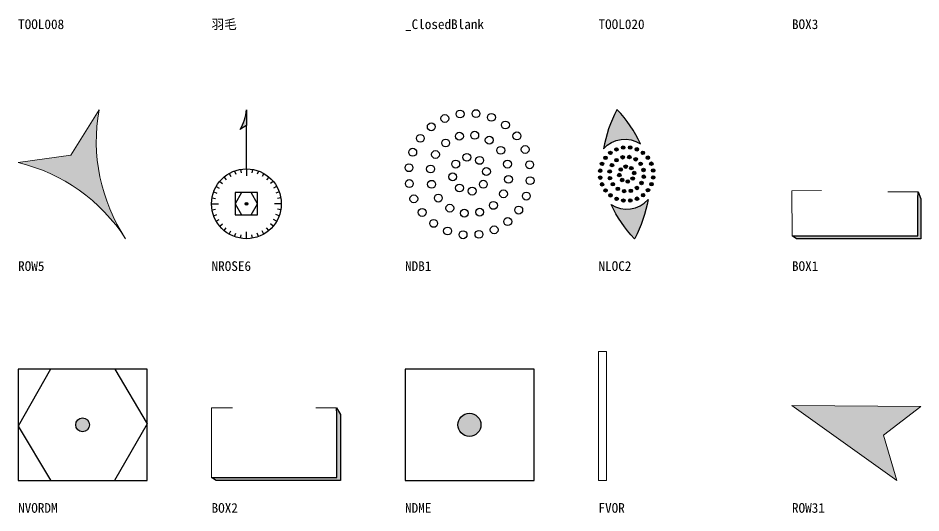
# Model space of a CAD drawing. Extents: x -4 to 560, y -3172 to 80.
# Drawn here: x 0 to 560, y -1070 to -763 of the extents above; entities that cross this region are included whole.
import ezdxf

# ---------------------------------------------------------------- set-up
doc = ezdxf.new("R2010")
doc.units = 0
doc.header["$MEASUREMENT"] = 0

# ---------------------------------------------------------------- blocks, each defined once
blk = doc.blocks.new('$0$ROW5')
at = {"linetype": 'Continuous'}
h = blk.add_hatch(color=7, dxfattribs=at)
edge = h.paths.add_edge_path()
edge.add_line((-0.03350000000000009, 0.1627999999999998), (-0.06900000000000084, 0.1055999999999999))
edge.add_line((-0.06900000000000084, 0.1055999999999999), (-0.1356000000000002, 0.09609999999999985))
edge.add_line((-0.1356000000000002, 0.09609999999999985), (-0.1355899279403019, 0.09606564602408207))
edge.add_arc((-0.1883072193008998, -0.1221808854753096), 0.2245231865975386, 32.9748444444449, 76.42036388888931, ccw=False)
edge.add_line((4.743946593599446e-05, 2.052139360486649e-05), (4.743857383004979e-05, 2.0522782024468e-05))
edge.add_arc((0.1875608508026426, 0.1235120675466535), 0.2245249237702732, 169.9223602873794, 213.3678797318239, ccw=False)
at = {"color": 7, "linetype": 'Continuous', "lineweight": 0}
blk.add_lwpolyline([(-0.03350000000000009, 0.1627999999999998), (-0.06900000000000084, 0.1055999999999999), (-0.1356000000000002, 0.09609999999999985), (-0.1355899279403019, 0.09606564602408207, -0.1918706935711614), (4.743946593599446e-05, 2.052139360486649e-05), (4.743857383004979e-05, 2.0522782024468e-05, -0.1918706935711614)], format="xyb", close=True, dxfattribs=at)
blk = doc.blocks.new('$0$NROSE6')
h = blk.add_hatch(color=256)
edge = h.paths.add_edge_path()
edge.add_line((0.0001000000002022716, 1.07939999999985), (2.025046932441557e-13, 0.8963999999998506))
edge.add_line((0, 0.8963999999998578), (7.039306284184477e-05, 0.8964669273511081))
edge.add_arc((0.1253947623881686, 0.6110931267002115), 0.3116799699127389, 113.7090944444441, 129.4628027777775)
edge.add_line((-0.07270190048166114, 0.8517217114622326), (-0.07269744429199676, 0.8517195591196725))
edge.add_arc((-0.5441650517286689, 1.12794250638774), 0.5464254948846291, 329.6348603287101, 354.9033269953769)
h = blk.add_hatch(color=256)
edge = h.paths.add_edge_path()
edge.add_arc((1.958276698132977e-05, 6.63413979964389e-05), 0.015, 0, 360)
for p, q in [((0, 0.4000000000000909), (0, 0.8964000000000851)), ((-0.1999999999998181, 0.3464000000000169), (-0.1799999999993815, 0.311800000000062)), ((-0.1367999999993117, 0.3759000000000015), (-0.1230999999997948, 0.3383000000000038)), ((-0.06939999999940483, 0.3940000000000055), (-0.06239999999979773, 0.3546000000001186)), ((0, 0.4000000000000909), (0, 0.32000000000005)), ((0.0694999999996071, 0.3939000000000306), (0.0625, 0.3546000000001186)), ((0.1368000000002212, 0.3758000000000266), (0.1231000000007043, 0.3383000000000038)), ((0.1999999999998181, 0.3464000000000169), (0.180000000000291, 0.3117000000000871)), ((-0.3062999999992826, 0.2571000000000367), (-0.2757000000001426, 0.2314999999999827)), ((-0.2570999999998094, 0.3064000000000533), (-0.2313999999996668, 0.2758000000001175)), ((0.2570999999998094, 0.3064000000000533), (0.231499999999869, 0.2757000000000289)), ((0.3065000000005966, 0.2571000000000367), (0.2758000000003449, 0.2314000000001215)), ((-0.3757999999997992, 0.1367999999999938), (-0.3383000000003449, 0.1231000000000222)), ((-0.3463999999994485, 0.2000000000000455), (-0.3116999999992913, 0.1800000000000637)), ((0.346400000000358, 0.2000000000000455), (0.3118000000004031, 0.1800000000000637)), ((0.3759000000000015, 0.1367999999999938), (0.3383000000003449, 0.1231000000000222)), ((-0.3999999999996362, 1.13686837721616e-13), (-0.319999999999709, 1.13686837721616e-13)), ((-0.3939000000000306, 0.06950000000006185), (-0.3545999999996639, 0.0624000000000251)), ((0.4000000000005457, 1.13686837721616e-13), (0.319999999999709, 1.13686837721616e-13)), ((0.3940000000002328, 0.06940000000008695), (0.3546000000005733, 0.0624000000000251)), ((-0.3939000000000306, -0.06939999999997326), (-0.3545999999996639, -0.06239999999991142)), ((0.3939000000000306, -0.06949999999994816), (0.3546000000005733, -0.06239999999991142)), ((-0.3759000000000015, -0.1367999999998801), (-0.3383000000003449, -0.1230999999999085)), ((-0.3463999999994485, -0.1999999999999318), (-0.3118000000004031, -0.17999999999995)), ((0.346400000000358, -0.1998999999999569), (0.3117000000002008, -0.17999999999995)), ((0.3758000000007087, -0.1367000000000189), (0.3383000000003449, -0.1230999999999085)), ((-0.3064000000003944, -0.2570999999999231), (-0.2757000000001426, -0.2314000000000078)), ((-0.2570999999998094, -0.3063999999999396), (-0.231499999999869, -0.2756999999999152)), ((0.2570999999998094, -0.3063999999999396), (0.231499999999869, -0.2758000000000038)), ((0.3064000000003944, -0.2570999999999231), (0.2757000000001426, -0.231499999999869)), ((-0.1998999999996158, -0.3463999999999032), (-0.1799999999993815, -0.3116999999999734)), ((-0.1367000000000189, -0.3757999999999129), (-0.1230999999997948, -0.3382999999998901)), ((-0.0694999999996071, -0.3938999999999169), (-0.06239999999979773, -0.3546000000000049)), ((0, -0.3999999999999773), (0, -0.3199999999999363)), ((0.0694999999996071, -0.3938999999999169), (0.0625, -0.3546000000000049)), ((0.1368000000002212, -0.3758999999998878), (0.1231999999999971, -0.3382999999998901)), ((0.1999999999998181, -0.3463999999999032), (0.180000000000291, -0.3117999999999483))]:
    blk.add_line(p, q)
blk.add_lwpolyline([(0.0001000000002022716, 1.079400000000078), (0, 0.8964000000000851), (7.039306274236878e-05, 0.8964669273512982, 0.068846987767172), (-0.07270190048166114, 0.85172171146246), (-0.0726974442923165, 0.8517195591199425, 0.1107034211738959)], format="xyb", close=True)
for points in [[(0.05600000000049477, -0.1279999999999291), (0.1280000000006112, 1.13686837721616e-13), (0.05600000000049477, 0.1280000000000427), (-0.05590000000029249, 0.1281000000001313), (-0.1280000000006112, 1.13686837721616e-13), (-0.05590000000029249, -0.1279999999999291), (0.05600000000049477, -0.1279999999999291)], [(-0.1278999999994994, -0.1279999999999291), (0.1280000000006112, -0.1279999999999291), (0.1280000000006112, 0.1280000000000427), (-0.1280000000006112, 0.1280000000000427), (-0.1278999999994994, -0.1279999999999291)]]:
    blk.add_lwpolyline(points, close=True)
for centre, radius in [((4.034863468405092e-05, 7.474094468307158e-05), 0.4000000000000005), ((1.958276698132977e-05, 6.634139822381258e-05), 0.015)]:
    blk.add_circle(centre, radius)
blk = doc.blocks.new('$0$NDB1')
for centre in [(1334.349452562579, 470.2965033167625), (1334.697545908697, 470.3989749931116), (1335.060299882898, 470.4078618446606), (1335.412993401773, 470.3225582464956), (1334.039741831075, 470.1074300905484), (1335.731590984586, 470.1488774985096), (1333.789519988786, 469.8446403423568), (1334.681753228197, 469.8924272745871), (1335.031004235039, 469.9148229504844), (1335.994380732784, 469.8986556559821), (1334.367657825242, 469.7380837937617), (1335.362240546237, 469.8018612831852), (1333.61583924056, 469.5260427595399), (1334.136536204111, 469.4752899040004), (1335.625034435998, 469.5707396620533), (1336.183453958998, 469.5889449247143), (1334.597544503937, 469.25549147928), (1334.852314366111, 469.4110242229722), (1335.142442121276, 469.3408529833578), (1335.779377916821, 469.2566442590974), (1336.285925635348, 469.2408515785955), (1333.530535642636, 469.1733492409012), (1334.023574536572, 469.1440535928032), (1335.297974865207, 469.0860831209438), (1333.539422493945, 468.8105952664637), (1334.527373264322, 468.9653637241145), (1335.801773592717, 468.9073932520168), (1336.294812486656, 468.8780976041576), (1334.045970212708, 468.7948025859614), (1334.682906008016, 468.710593861701), (1334.973033763177, 468.640422622087), (1335.227803625592, 468.7959553657793), (1333.641894170531, 468.4625019203445), (1334.200313693294, 468.4807071830055), (1335.688811925182, 468.5761569408201), (1336.209508888729, 468.5254040852801), (1334.463107583055, 468.2495855618736), (1335.457690304291, 468.3133630510592), (1336.035828140506, 468.2068065024637), (1333.830967396745, 468.1527911888384), (1334.794343894253, 468.136623894336), (1335.143594901332, 468.1590195704721), (1334.093757144699, 467.9025693465492), (1335.785606298217, 467.9440167545104), (1334.412354727516, 467.7288885983248), (1334.765048246391, 467.6435850003977), (1335.127802220832, 467.6524718517085), (1335.475895566713, 467.7549435282967)]:
    blk.add_circle(centre, 0.08999999999999997)
blk = doc.blocks.new('$0$NLOC2')
h = blk.add_hatch(color=256)
edge = h.paths.add_edge_path()
edge.add_arc((-0.5454016056619366, -0.1344090463513794), 0.6825679518313463, 25.2522999999998, 43.43013055555536)
edge.add_line((-0.04971171725082968, 0.3348356056091006), (-0.0510990107941085, 0.3346473473340197))
edge.add_arc((0.5517244506654606, 0.01448663272162776), 0.6825679518313416, 152.0271416666667, 170.2049722222222)
edge.add_line((-0.1208934800406496, 0.1306078114939737), (-0.1208934796523344, 0.1306078097738776))
edge.add_arc((-0.009504310959528084, 0.03336519638673963), 0.147863696559688, 56.57818437177758, 138.879078816222, ccw=False)
h = blk.add_hatch(color=256)
edge = h.paths.add_edge_path()
edge.add_arc((-0.01872082837417111, 0.1377126772920292), 0.008999999999999998, 0, 360)
h = blk.add_hatch(color=256)
edge = h.paths.add_edge_path()
edge.add_arc((0.01756516415389342, 0.1378574761661184), 0.008999999999999998, 0, 360)
h = blk.add_hatch(color=256)
edge = h.paths.add_edge_path()
edge.add_arc((-0.0850851208797394, 0.1099129106149803), 0.008999999999999998, 0, 360)
h = blk.add_hatch(color=256)
edge = h.paths.add_edge_path()
edge.add_arc((-0.05373292898457294, 0.1281813063828849), 0.008999999999999998, 0, 360)
h = blk.add_hatch(color=256)
edge = h.paths.add_edge_path()
edge.add_arc((-0.02133826249519188, 0.08710092926230573), 0.008999999999999998, 0, 360)
h = blk.add_hatch(color=256)
edge = h.paths.add_edge_path()
edge.add_arc((0.01362541219350533, 0.08862400975783657), 0.008999999999999998, 0, 360)
h = blk.add_hatch(color=256)
edge = h.paths.add_edge_path()
edge.add_arc((0.05265221817717247, 0.128605835201256), 0.008999999999999998, 0, 360)
h = blk.add_hatch(color=256)
edge = h.paths.add_edge_path()
edge.add_arc((0.08414920894574607, 0.1105882384400729), 0.008999999999999998, 0, 360)
h = blk.add_hatch(color=256)
edge = h.paths.add_edge_path()
edge.add_arc((0.1099096685911718, 0.08503255532639287), 0.008999999999999998, 0, 360)
h = blk.add_hatch(color=256)
edge = h.paths.add_edge_path()
edge.add_arc((-0.1286584007539204, 0.052655460200981), 0.008999999999999998, 0, 360)
h = blk.add_hatch(color=256)
edge = h.paths.add_edge_path()
edge.add_arc((-0.1106408039931921, 0.08415245096978197), 0.008999999999999998, 0, 360)
h = blk.add_hatch(color=256)
edge = h.paths.add_edge_path()
edge.add_arc((-0.07670369916922937, 0.04651373531442005), 0.008999999999999998, 0, 360)
h = blk.add_hatch(color=256)
edge = h.paths.add_edge_path()
edge.add_arc((-0.05305762824900739, 0.07231376732829631), 0.008999999999999998, 0, 360)
h = blk.add_hatch(color=256)
edge = h.paths.add_edge_path()
edge.add_arc((-0.005272681190035655, 0.03862106645988206), 0.008999999999999998, 0, 360)
h = blk.add_hatch(color=256)
edge = h.paths.add_edge_path()
edge.add_arc((0.04651049329095258, 0.07665113361633757), 0.008999999999999998, 0, 360)
h = blk.add_hatch(color=256)
edge = h.paths.add_edge_path()
edge.add_arc((0.07231052530460147, 0.05300506269588823), 0.008999999999999998, 0, 360)
h = blk.add_hatch(color=256)
edge = h.paths.add_edge_path()
edge.add_arc((0.1281780643594175, 0.05368036343168114), 0.008999999999999998, 0, 360)
h = blk.add_hatch(color=256)
edge = h.paths.add_edge_path()
edge.add_arc((-0.1379100417188965, 0.01756840617827038), 0.008999999999999998, 0, 360)
h = blk.add_hatch(color=256)
edge = h.paths.add_edge_path()
edge.add_arc((-0.08867657531118311, 0.0136286542168591), 0.008999999999999998, 0, 360)
h = blk.add_hatch(color=256)
edge = h.paths.add_edge_path()
edge.add_arc((-0.03867363201334229, -0.005269439166568191), 0.008999999999999998, 0, 360)
h = blk.add_hatch(color=256)
edge = h.paths.add_edge_path()
edge.add_arc((-0.03106317794663482, 0.02359337706002407), 0.008999999999999998, 0, 360)
h = blk.add_hatch(color=256)
edge = h.paths.add_edge_path()
edge.add_arc((0.02359013503610186, 0.03101061239351566), 0.008999999999999998, 0, 360)
h = blk.add_hatch(color=256)
edge = h.paths.add_edge_path()
edge.add_arc((0.03861782443618722, 0.00522011563725755), 0.008999999999999998, 0, 360)
h = blk.add_hatch(color=256)
edge = h.paths.add_edge_path()
edge.add_arc((0.08709768723838351, 0.02128569694195903), 0.008999999999999998, 0, 360)
h = blk.add_hatch(color=256)
edge = h.paths.add_edge_path()
edge.add_arc((0.1377094352683343, 0.01866826282162037), 0.008999999999999998, 0, 360)
h = blk.add_hatch(color=256)
edge = h.paths.add_edge_path()
edge.add_arc((-0.1377652428454894, -0.01871758635093101), 0.008999999999999998, 0, 360)
h = blk.add_hatch(color=256)
edge = h.paths.add_edge_path()
edge.add_arc((-0.128233871935663, -0.05372968696099178), 0.008999999999999998, 0, 360)
h = blk.add_hatch(color=256)
edge = h.paths.add_edge_path()
edge.add_arc((-0.08715349481553858, -0.02133502047126967), 0.008999999999999998, 0, 360)
h = blk.add_hatch(color=256)
edge = h.paths.add_edge_path()
edge.add_arc((-0.07236633288084704, -0.05305438622519887), 0.008999999999999998, 0, 360)
h = blk.add_hatch(color=256)
edge = h.paths.add_edge_path()
edge.add_arc((-0.02364594261325692, -0.0310599359228263), 0.008999999999999998, 0, 360)
h = blk.add_hatch(color=256)
edge = h.paths.add_edge_path()
edge.add_arc((0.00521687361288059, -0.0386703899891927), 0.008999999999999998, 0, 360)
h = blk.add_hatch(color=256)
edge = h.paths.add_edge_path()
edge.add_arc((0.03100737036947976, -0.02364270058933471), 0.008999999999999998, 0, 360)
h = blk.add_hatch(color=256)
edge = h.paths.add_edge_path()
edge.add_arc((0.0766478915929838, -0.04656305884373069), 0.008999999999999998, 0, 360)
h = blk.add_hatch(color=256)
edge = h.paths.add_edge_path()
edge.add_arc((0.08862076773402805, -0.01367797774616974), 0.008999999999999998, 0, 360)
h = blk.add_hatch(color=256)
edge = h.paths.add_edge_path()
edge.add_arc((0.1286025931767654, -0.05270478373029164), 0.008999999999999998, 0, 360)
h = blk.add_hatch(color=256)
edge = h.paths.add_edge_path()
edge.add_arc((0.1378542341417415, -0.01761772970758102), 0.008999999999999998, 0, 360)
h = blk.add_hatch(color=256)
edge = h.paths.add_edge_path()
edge.add_arc((-0.1099654761683269, -0.08508187885570351), 0.008999999999999998, 0, 360)
h = blk.add_hatch(color=256)
edge = h.paths.add_edge_path()
edge.add_arc((-0.04656630086810765, -0.07670045714564822), 0.008999999999999998, 0, 360)
h = blk.add_hatch(color=256)
edge = h.paths.add_edge_path()
edge.add_arc((-0.0136812197697509, -0.08867333328714722), 0.008999999999999998, 0, 360)
h = blk.add_hatch(color=256)
edge = h.paths.add_edge_path()
edge.add_arc((0.02128245491894631, -0.08715025279161637), 0.008999999999999998, 0, 360)
h = blk.add_hatch(color=256)
edge = h.paths.add_edge_path()
edge.add_arc((0.05300182067185233, -0.07236309085760695), 0.008999999999999998, 0, 360)
h = blk.add_hatch(color=256)
edge = h.paths.add_edge_path()
edge.add_arc((0.110584996416037, -0.08420177449909261), 0.008999999999999998, 0, 360)
h = blk.add_hatch(color=256)
edge = h.paths.add_edge_path()
edge.add_arc((-0.08420501652290113, -0.1106375619693836), 0.008999999999999998, 0, 360)
h = blk.add_hatch(color=256)
edge = h.paths.add_edge_path()
edge.add_arc((-0.5614912361043025, -0.01585387467514465), 0.6825679518313355, 332.0271416666668, 350.2049722222223, ccw=False)
edge.add_line((0.04133222535529057, -0.3360145892872879), (0.03994493181201086, -0.3362028475623706))
edge.add_arc((0.5356348202240042, 0.1330418043980899), 0.6825679518313447, 205.2522999999996, 223.4301305555552, ccw=False)
edge.add_line((-0.08170558743677248, -0.158145128578667), (-0.08170558233893743, -0.1581451433694294))
edge.add_arc((-0.0002624792132337461, -0.0347324492900043), 0.1478636943493474, 236.5781883716699, 318.8790828161142)
h = blk.add_hatch(color=256)
edge = h.paths.add_edge_path()
edge.add_arc((-0.05270802575341804, -0.1286551587305667), 0.008999999999999998, 0, 360)
h = blk.add_hatch(color=256)
edge = h.paths.add_edge_path()
edge.add_arc((-0.01762097173104848, -0.1379067996954291), 0.008999999999999998, 0, 360)
h = blk.add_hatch(color=256)
edge = h.paths.add_edge_path()
edge.add_arc((0.01866502079792554, -0.1377620008213398), 0.008999999999999998, 0, 360)
h = blk.add_hatch(color=256)
edge = h.paths.add_edge_path()
edge.add_arc((0.05367712140832737, -0.1282306299121956), 0.008999999999999998, 0, 360)
h = blk.add_hatch(color=256)
edge = h.paths.add_edge_path()
edge.add_arc((0.08502931330258434, -0.109962234144291), 0.008999999999999998, 0, 360)
for points in [[(0.07193880199793057, 0.1567778866253775, 0.07948249292981978), (-0.04971171725082968, 0.3348356056092143), (-0.05109901079322299, 0.3346473473341121, 0.07948249292981978), (-0.1208934800406496, 0.1306078114940874), (-0.1208934796522954, 0.1306078097740055, -0.3753818448763275)], [(0.1111266946018077, -0.1319750534470359, -0.07948249292981978), (0.04133222535529057, -0.3360145892871742), (0.03994493181198777, -0.3362028475621628, -0.07948249292981978), (-0.08170558743677248, -0.1581451285784397), (-0.08170558233905467, -0.1581451433692109, 0.3753818448763275)]]:
    blk.add_lwpolyline(points, format="xyb", close=True)
for centre in [(-0.01872082837417111, 0.1377126772922566), (0.01756516415389342, 0.1378574761663458), (-0.0850851208797394, 0.1099129106152077), (-0.05373292898457294, 0.1281813063831123), (-0.02133826249519188, 0.0871009292625331), (0.01362541219350533, 0.08862400975806395), (0.05265221817717247, 0.1286058352014834), (0.08414920894574607, 0.1105882384403003), (0.1099096685911718, 0.08503255532662024), (-0.1286584007539204, 0.05265546020120837), (-0.1106408039931921, 0.08415245097000934), (-0.07670369916922937, 0.04651373531453373), (-0.05305762824900739, 0.07231376732852368), (-0.005272681190035655, 0.03862106646010943), (0.04651049329095258, 0.07665113361656495), (0.07231052530460147, 0.0530050626961156), (0.1281780643594175, 0.05368036343190852), (-0.1379100417188965, 0.01756840617849775), (-0.08867657531118311, 0.01362865421708648), (-0.03867363201334229, -0.005269439166340817), (-0.03106317794663482, 0.02359337706025144), (0.02359013503610186, 0.03101061239374303), (0.03861782443618722, 0.005220115637484923), (0.08709768723838351, 0.02128569694218641), (0.1377094352683343, 0.01866826282184775), (-0.1377652428454894, -0.01871758635070364), (-0.128233871935663, -0.05372968696076441), (-0.08715349481553858, -0.02133502047115599), (-0.07236633288084704, -0.05305438622508518), (-0.02364594261325692, -0.03105993592259892), (0.00521687361288059, -0.03867038998896533), (0.03100737036947976, -0.02364270058922102), (0.0766478915929838, -0.04656305884350331), (0.08862076773402805, -0.01367797774594237), (0.1286025931767654, -0.05270478373006426), (0.1378542341417415, -0.01761772970735365), (-0.1099654761683269, -0.08508187885558982), (-0.04656630086810765, -0.07670045714553453), (-0.0136812197697509, -0.08867333328703353), (0.02128245491894631, -0.087150252791389), (0.05300182067185233, -0.07236309085737958), (0.110584996416037, -0.08420177449886523), (-0.08420501652290113, -0.1106375619691562), (-0.05270802575341804, -0.1286551587303393), (-0.01762097173104848, -0.1379067996952017), (0.01866502079792554, -0.1377620008211125), (0.05367712140832737, -0.1282306299120819), (0.08502931330258434, -0.1099622341440636)]:
    blk.add_circle(centre, 0.008999999999999998)
blk = doc.blocks.new('$0$BOX1')
at = {"linetype": 'Continuous', "lineweight": -2}
blk.add_hatch(color=7, dxfattribs=at).paths.add_polyline_path([(0.8802000000000003, 0.2752000000000017), (0.8847000000000005, 0.3728000000000016), (0.9245999999999999, 0.2752000000000017), (0.9245999999999999, -0.2619999999999987), (0.9245999999999999, -0.3019999999999996), (-0.8720999999999997, -0.3019999999999996), (-0.9359000000000002, -0.2620999999999984), (0.8802000000000003, -0.2619999999999987)])
at = {"color": 7, "linetype": 'Continuous', "lineweight": 0}
for p, q in [((-0.9367000000000001, 0.3880000000000017), (-0.5103000000000009, 0.3924000000000003)), ((-0.9367000000000001, 0.3880000000000017), (-0.9359000000000002, -0.2620999999999984)), ((0.8847000000000005, 0.3728000000000016), (0.4487000000000005, 0.3728000000000016))]:
    blk.add_line(p, q, dxfattribs=at)
at = {"color": 7, "linetype": 'Continuous', "lineweight": -2}
blk.add_lwpolyline([(0.8802000000000003, 0.2752000000000017), (0.8847000000000005, 0.3728000000000016), (0.9245999999999999, 0.2752000000000017), (0.9245999999999999, -0.2619999999999987), (0.9245999999999999, -0.3019999999999996), (-0.8720999999999997, -0.3019999999999996), (-0.9359000000000002, -0.2620999999999984), (0.8802000000000003, -0.2619999999999987), (0.8802000000000003, 0.2752000000000017)], close=True, dxfattribs=at)
at = {"color": 7, "linetype": 'Continuous', "lineweight": 0}
blk.add_point((0.8806999999999992, 0.3717000000000006), dxfattribs=at)
blk = doc.blocks.new('$0$NVORDM')
at = {"lineweight": -2}
h = blk.add_hatch(color=7, dxfattribs=at)
edge = h.paths.add_edge_path()
edge.add_arc((-4.485819135879865e-05, -2.273736754432321e-13), 0.015, 0, 360)
at = {"color": 7, "lineweight": -2}
blk.add_lwpolyline([(-0.1400000000003274, -0.120900000000006), (0.1399000000001251, -0.120900000000006), (0.1399000000001251, 0.1208000000000311), (-0.1400000000003274, 0.1208000000000311), (-0.1400000000003274, -0.120900000000006)], close=True, dxfattribs=at)
for points in [[(-0.06970000000001164, 0.1208000000000311), (-0.1400000000003274, -0.002899999999954161), (-0.06960000000071886, -0.1201999999999543)], [(0.06970000000001164, 0.1208000000000311), (0.1399000000001251, 0.00180000000000291), (0.06919999999990978, -0.120900000000006)]]:
    blk.add_lwpolyline(points, dxfattribs=at)
blk.add_circle((-4.485819135879865e-05, 0), 0.015, dxfattribs=at)
blk = doc.blocks.new('$0$BOX2')
blk.add_hatch(color=7).paths.add_polyline_path([(0.9234999999999998, 0.4529999999999994), (0.9207999999999998, 0.5483999999999991), (0.9766999999999997, 0.4529999999999994), (0.9766999999999997, -0.4526000000000003), (0.9766999999999997, -0.4969999999999999), (-0.8110999999999999, -0.4969999999999999), (-0.8792, -0.4516000000000009), (0.9234999999999998, -0.4526000000000003)])
at = {"color": 7, "linetype": 'Continuous', "lineweight": 0}
for p, q in [((-0.8792, 0.5483999999999991), (-0.8792, -0.4516000000000009)), ((-0.8792, 0.5483999999999991), (-0.5791999999999999, 0.5483999999999991)), ((0.9207999999999998, 0.5483999999999991), (0.6208, 0.5483999999999991))]:
    blk.add_line(p, q, dxfattribs=at)
at = {"color": 7}
blk.add_lwpolyline([(0.9234999999999998, 0.4529999999999994), (0.9207999999999998, 0.5483999999999991), (0.9766999999999997, 0.4529999999999994), (0.9766999999999997, -0.4526000000000003), (0.9766999999999997, -0.4969999999999999), (-0.8110999999999999, -0.4969999999999999), (-0.8792, -0.4516000000000009), (0.9234999999999998, -0.4526000000000003), (0.9234999999999998, 0.4529999999999994)], close=True, dxfattribs=at)
blk = doc.blocks.new('$0$NDME')
at = {"linetype": 'Continuous', "lineweight": -2}
h = blk.add_hatch(color=7, dxfattribs=at)
edge = h.paths.add_edge_path()
edge.add_arc((-4.485819135879865e-05, -2.273736754432321e-13), 0.025, 0, 360)
at = {"color": 7, "linetype": 'Continuous', "lineweight": -2}
blk.add_lwpolyline([(-0.1399000000001251, -0.120900000000006), (0.1400000000003274, -0.120900000000006), (0.1400000000003274, 0.1208000000000311), (-0.1399000000001251, 0.1208000000000311), (-0.1399000000001251, -0.120900000000006)], close=True, dxfattribs=at)
blk.add_circle((-4.485819135879865e-05, 0), 0.025, dxfattribs=at)
blk = doc.blocks.new('$0$FVOR')
at = {"color": 7, "linetype": 'Continuous', "lineweight": 0}
blk.add_lwpolyline([(-0.04999999999999893, 0), (0.05000000000000071, 0), (0.05000000000000071, 1.6), (-0.04999999999999893, 1.6), (-0.04999999999999893, 0)], close=True, dxfattribs=at)
blk = doc.blocks.new('$0$ROW31')
at = {"linetype": 'Continuous'}
blk.add_hatch(color=7, dxfattribs=at).paths.add_polyline_path([(0, 0), (0.02859999999999907, -0.0965000000000007), (-0.1954000000000011, 0.06329999999999991), (0.07979999999999876, 0.06139999999999901)])
at = {"color": 7, "linetype": 'Continuous', "lineweight": 0}
blk.add_lwpolyline([(0, 0), (0.02859999999999907, -0.0965000000000007), (-0.1954000000000011, 0.06329999999999991), (0.07979999999999876, 0.06139999999999901)], close=True, dxfattribs=at)

msp = doc.modelspace()

# ---------------------------------------------------------------- block references
for name, p, xscale, yscale, zscale in [('$0$ROW5', (66.64230708239802, -900.0100854942064), 491.4624416106043, 491.4624416106043, 491.4624416106043), ('$0$NROSE6', (141.6303906989115, -878.36960930107), 54.07597674732799, 54.07597674732799, 54.07597674732799), ('$0$NDB1', (-35991.39008115898, -13604.06581260081), 27.17135793663096, 27.17135793663096, 27.17135793663096), ('$0$NLOC2', (377.5143514979857, -859.9184999341427), 119.2182051891204, 119.2182051891204, 119.2182051891204), ('$0$BOX1', (520.2600333100521, -887.019824853597), 42.98071240530812, 42.98071240530812, 42.98071240530812), ('$0$FVOR', (362.4999999999999, -1050), 50.00000000000001, 50.00000000000001, 50.00000000000001), ('$0$NVORDM', (40.01429081817822, -1015.444801714952), 285.8163629863188, 285.8163629863188, 285.8163629863188), ('$0$NDME', (279.9857091818218, -1015.444801714952), 285.8163629863188, 285.8163629863188, 285.8163629863188), ('$0$BOX2', (157.8985936742282, -1028.576431919823), 43.10577078506386, 43.10577078506386, 43.10577078506386), ('$0$ROW31', (536.8023255813957, -1021.947674418604), 290.6976744186048, 290.6976744186048, 290.6976744186048)]:
    msp.add_blockref(name, p, dxfattribs=dict(xscale=xscale, yscale=yscale, zscale=zscale))

# ---------------------------------------------------------------- texts
at = {"color": 7}
for s, p in [('TOOL008', (0, -770)), ('羽毛', (120, -770)), ('_ClosedBlank', (240, -770)), ('TOOL020', (360, -770)), ('BOX3', (480, -770)), ('ROW5', (0, -920)), ('NROSE6', (120, -920)), ('NDB1', (240, -920)), ('NLOC2', (360, -920)), ('BOX1', (480, -920)), ('NVORDM', (0, -1070)), ('BOX2', (120, -1070)), ('NDME', (240, -1070)), ('FVOR', (360, -1070)), ('ROW31', (480, -1070))]:
    msp.add_text(s, height=6, dxfattribs=at).set_placement(p)

doc.saveas('drawing.dxf')
